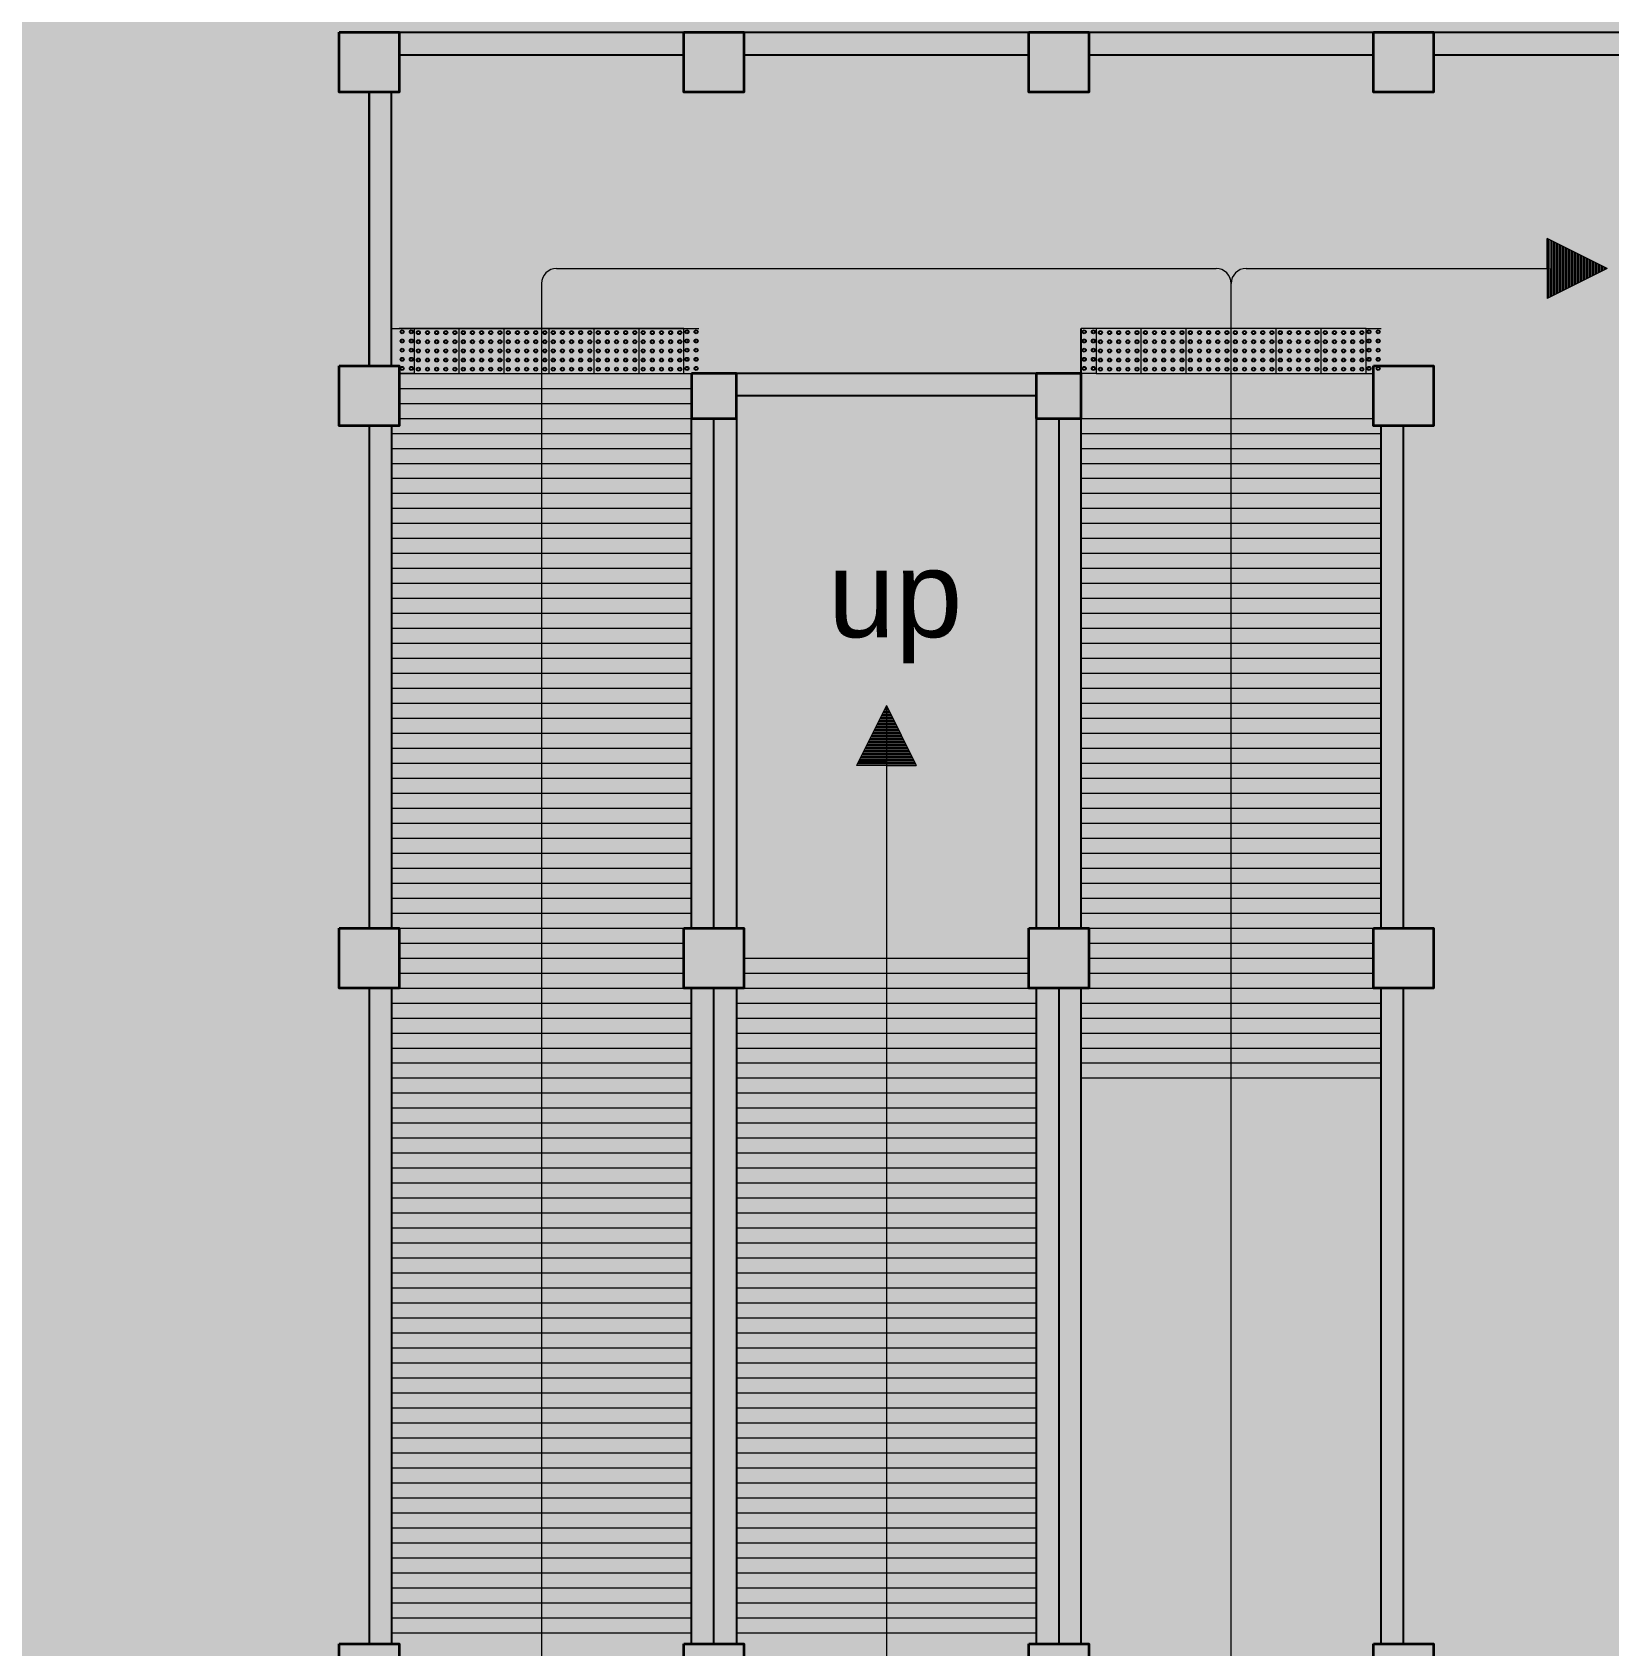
# Model space of a CAD drawing. Header units: millimetres. Extents: x -60 to 576, y -39 to 287.
# Drawn here: x 227.89 to 238.41, y 118.95 to 129.71 of the extents above; entities that cross this region are included whole.
import ezdxf

# ---------------------------------------------------------------- set-up
doc = ezdxf.new("R2010")
doc.units = ezdxf.units.MM
doc.header["$MEASUREMENT"] = 0
doc.layers.add('M-AC-TEXT', color=7, linetype='Continuous')
doc.styles.add('ar-dim-axis', font='romans.shx', dxfattribs={"width": 0.8})
doc.styles.add('OIP FONT', font='GOTHIC.TTF', dxfattribs={"height": 150})
doc.styles.add('SWISSLT175', font='swissl.ttf', dxfattribs={"height": 0.175})
doc.dimstyles.new('ar-dim-axis', dxfattribs={"dimtxt": 350, "dimasz": 250, "dimexe": 75, "dimexo": 75, "dimgap": 200, "dimtad": 1, "dimdec": 0, "dimzin": 12, "dimdsep": 46, "dimtxsty": 'ar-dim-axis', "dimblk": 'ARCHTICK', "dimcen": 120, "dimclrd": 11, "dimclre": 8, "dimclrt": 4, "dimadec": 0, "dimazin": 3, "dimtm": 1, "dimtfac": 1, "dimtdec": 0, "dimtix": 1, "dimtmove": 2, "dimatfit": 3, "dimldrblk": 'ARCHTICK', "dimfxl": 1, "dimtolj": 1, "dimtzin": 0, "dimarcsym": 1})

# ---------------------------------------------------------------- blocks, each defined once
blk = doc.blocks.new('_ARCHTICK')
at = {"color": 0, "linetype": 'ByBlock', "const_width": 0.15}
blk.add_lwpolyline([(-0.5, -0.5), (0.5, 0.5)], dxfattribs=at)

msp = doc.modelspace()

# ---------------------------------------------------------------- linework, layer by layer
at = {"color": 8, "lineweight": 25}
for p, q in [((230.338, 129.712), (234.938, 129.712)), ((234.938, 129.712), (240.238, 129.712)), ((230.338, 129.562), (232.238, 129.562)), ((232.638, 129.562), (234.538, 129.562)), ((234.938, 129.562), (236.838, 129.562)), ((237.238, 129.562), (240.238, 129.562)), ((230.138, 129.312), (230.138, 127.487)), ((230.138, 127.487), (230.138, 129.312)), ((230.288, 127.487), (230.288, 129.312)), ((234.888, 123.737), (234.888, 127.737)), ((234.588, 127.437), (232.588, 127.437)), ((234.588, 127.437), (234.588, 123.737)), ((234.588, 127.287), (232.588, 127.287)), ((232.288, 123.737), (232.288, 127.137)), ((232.438, 123.737), (232.438, 127.137)), ((232.588, 127.137), (232.588, 123.737)), ((234.738, 127.137), (234.738, 123.737)), ((230.138, 127.087), (230.138, 123.737)), ((230.288, 127.087), (230.288, 123.737)), ((236.888, 123.737), (236.888, 127.087)), ((237.038, 123.737), (237.038, 127.087)), ((230.138, 123.337), (230.138, 118.962)), ((230.288, 123.337), (230.288, 118.962)), ((232.288, 118.962), (232.288, 123.337)), ((232.438, 118.962), (232.438, 123.337)), ((232.588, 123.337), (232.588, 118.962)), ((234.588, 123.337), (234.588, 118.962)), ((234.738, 123.337), (234.738, 118.962)), ((234.888, 118.962), (234.888, 123.337)), ((236.888, 118.962), (236.888, 123.337)), ((237.038, 118.962), (237.038, 123.337))]:
    msp.add_line(p, q, dxfattribs=at)
at = {"color": 8, "lineweight": 9}
for p, q in [((237.996, 128.137), (237.996, 128.337)), ((238.396, 128.137), (237.996, 128.337)), ((238.006, 128.137), (238.006, 128.332)), ((238.016, 128.137), (238.016, 128.327)), ((238.026, 128.322), (238.026, 128.137)), ((238.036, 128.317), (238.036, 128.137)), ((238.046, 128.312), (238.046, 128.137)), ((238.056, 128.307), (238.056, 128.137)), ((238.066, 128.302), (238.066, 128.137)), ((238.076, 128.297), (238.076, 128.137)), ((238.086, 128.292), (238.086, 128.137)), ((238.086, 128.292), (238.086, 128.137)), ((238.096, 128.287), (238.096, 128.137)), ((238.106, 128.282), (238.106, 128.137)), ((238.116, 128.277), (238.116, 128.137)), ((238.126, 128.272), (238.126, 128.137)), ((238.136, 128.267), (238.136, 128.137)), ((238.146, 128.262), (238.146, 128.137)), ((238.156, 128.257), (238.156, 128.137)), ((238.166, 128.252), (238.166, 128.137)), ((238.176, 128.247), (238.176, 128.137)), ((238.186, 128.242), (238.186, 128.137)), ((238.196, 128.237), (238.196, 128.137)), ((238.206, 128.232), (238.206, 128.137)), ((238.216, 128.227), (238.216, 128.137)), ((238.226, 128.222), (238.226, 128.137)), ((238.236, 128.217), (238.236, 128.137)), ((238.246, 128.212), (238.246, 128.137)), ((238.256, 128.207), (238.256, 128.137)), ((238.266, 128.202), (238.266, 128.137)), ((238.276, 128.197), (238.276, 128.137)), ((238.286, 128.192), (238.286, 128.137)), ((238.296, 128.187), (238.296, 128.137)), ((238.306, 128.182), (238.306, 128.137)), ((231.388, 128.137), (235.788, 128.137)), ((235.988, 128.137), (237.996, 128.137)), ((237.996, 128.137), (237.996, 127.937)), ((238.396, 128.137), (237.996, 127.937)), ((238.006, 128.137), (238.006, 127.942)), ((238.016, 128.137), (238.016, 127.947)), ((238.026, 128.137), (238.026, 127.952)), ((238.036, 128.137), (238.036, 127.957)), ((238.046, 128.137), (238.046, 127.962)), ((238.056, 128.137), (238.056, 127.967)), ((238.066, 128.137), (238.066, 127.972)), ((238.076, 128.137), (238.076, 127.977)), ((238.086, 128.137), (238.086, 127.982)), ((238.086, 128.137), (238.086, 127.982)), ((238.096, 128.137), (238.096, 127.987)), ((238.106, 128.137), (238.106, 127.992)), ((238.116, 128.137), (238.116, 127.997)), ((238.126, 128.137), (238.126, 128.002)), ((238.136, 128.137), (238.136, 128.007)), ((238.146, 128.137), (238.146, 128.012)), ((238.156, 128.137), (238.156, 128.017)), ((238.166, 128.137), (238.166, 128.022)), ((238.176, 128.137), (238.176, 128.027)), ((238.186, 128.137), (238.186, 128.032)), ((238.196, 128.137), (238.196, 128.037)), ((238.206, 128.137), (238.206, 128.042)), ((238.216, 128.137), (238.216, 128.047)), ((238.226, 128.137), (238.226, 128.052)), ((238.236, 128.137), (238.236, 128.057)), ((238.246, 128.137), (238.246, 128.062)), ((238.256, 128.137), (238.256, 128.067)), ((238.266, 128.137), (238.266, 128.072)), ((238.276, 128.137), (238.276, 128.077)), ((238.286, 128.137), (238.286, 128.082)), ((238.296, 128.137), (238.296, 128.087)), ((238.306, 128.137), (238.306, 128.092)), ((238.316, 128.177), (238.316, 128.137)), ((238.316, 128.137), (238.316, 128.097)), ((238.326, 128.172), (238.326, 128.137)), ((238.326, 128.137), (238.326, 128.102)), ((238.336, 128.167), (238.336, 128.137)), ((238.336, 128.137), (238.336, 128.107)), ((238.346, 128.162), (238.346, 128.137)), ((238.346, 128.137), (238.346, 128.112)), ((238.356, 128.157), (238.356, 128.137)), ((238.356, 128.137), (238.356, 128.117)), ((238.366, 128.152), (238.366, 128.137)), ((238.366, 128.137), (238.366, 128.122)), ((238.376, 128.147), (238.376, 128.137)), ((238.376, 128.137), (238.376, 128.127)), ((238.386, 128.142), (238.386, 128.137)), ((238.386, 128.137), (238.386, 128.132)), ((231.288, 128.037), (231.288, 114.837)), ((235.888, 115.137), (235.888, 128.037)), ((230.288, 127.737), (232.288, 127.737)), ((230.438, 127.737), (230.338, 127.737)), ((230.738, 127.737), (230.438, 127.737)), ((230.438, 127.737), (230.438, 127.437)), ((230.738, 127.437), (230.738, 127.737)), ((231.038, 127.737), (230.738, 127.737)), ((231.038, 127.437), (231.038, 127.737)), ((231.338, 127.737), (231.038, 127.737)), ((231.338, 127.437), (231.338, 127.737)), ((231.638, 127.737), (231.338, 127.737)), ((231.638, 127.437), (231.638, 127.737)), ((231.938, 127.737), (231.638, 127.737)), ((231.938, 127.437), (231.938, 127.737)), ((232.238, 127.737), (231.938, 127.737)), ((232.238, 127.437), (232.238, 127.737)), ((232.238, 127.737), (232.338, 127.737)), ((234.988, 127.737), (234.888, 127.737)), ((235.288, 127.737), (234.988, 127.737)), ((234.988, 127.737), (234.988, 127.437)), ((235.288, 127.437), (235.288, 127.737)), ((235.588, 127.737), (235.288, 127.737)), ((235.588, 127.437), (235.588, 127.737)), ((235.888, 127.737), (235.588, 127.737)), ((235.888, 127.437), (235.888, 127.737)), ((236.188, 127.737), (235.888, 127.737)), ((236.188, 127.437), (236.188, 127.737)), ((236.488, 127.737), (236.188, 127.737)), ((236.488, 127.437), (236.488, 127.737)), ((236.788, 127.737), (236.488, 127.737)), ((236.788, 127.437), (236.788, 127.737)), ((236.788, 127.737), (236.888, 127.737)), ((230.438, 127.437), (230.338, 127.437)), ((230.338, 127.437), (232.238, 127.437)), ((230.438, 127.437), (230.738, 127.437)), ((230.738, 127.437), (231.038, 127.437)), ((231.038, 127.437), (231.338, 127.437)), ((231.338, 127.437), (231.638, 127.437)), ((231.638, 127.437), (231.938, 127.437)), ((231.938, 127.437), (232.238, 127.437)), ((232.238, 127.437), (232.288, 127.437)), ((234.988, 127.437), (234.888, 127.437)), ((234.988, 127.437), (235.288, 127.437)), ((235.288, 127.437), (235.588, 127.437)), ((235.588, 127.437), (235.888, 127.437)), ((235.888, 127.437), (236.188, 127.437)), ((236.188, 127.437), (236.488, 127.437)), ((236.488, 127.437), (236.788, 127.437)), ((236.788, 127.437), (236.838, 127.437)), ((230.338, 127.337), (232.288, 127.337)), ((230.338, 127.237), (232.288, 127.237)), ((230.338, 127.137), (232.288, 127.137)), ((234.888, 127.137), (236.838, 127.137)), ((230.288, 127.037), (232.288, 127.037)), ((234.888, 127.037), (236.888, 127.037)), ((230.288, 126.937), (232.288, 126.937)), ((234.888, 126.937), (236.888, 126.937)), ((230.288, 126.837), (232.288, 126.837)), ((234.888, 126.837), (236.888, 126.837)), ((230.288, 126.737), (232.288, 126.737)), ((234.888, 126.737), (236.888, 126.737)), ((230.288, 126.637), (232.288, 126.637)), ((234.888, 126.637), (236.888, 126.637)), ((230.288, 126.537), (232.288, 126.537)), ((234.888, 126.537), (236.888, 126.537)), ((230.288, 126.437), (232.288, 126.437)), ((234.888, 126.437), (236.888, 126.437)), ((230.288, 126.337), (232.288, 126.337)), ((234.888, 126.337), (236.888, 126.337)), ((230.288, 126.237), (232.288, 126.237)), ((230.288, 126.137), (232.288, 126.137)), ((234.888, 126.237), (236.888, 126.237)), ((234.888, 126.137), (236.888, 126.137)), ((230.288, 126.037), (232.288, 126.037)), ((234.888, 126.037), (236.888, 126.037)), ((230.288, 125.937), (232.288, 125.937)), ((234.888, 125.937), (236.888, 125.937)), ((230.288, 125.837), (232.288, 125.837)), ((234.888, 125.837), (236.888, 125.837)), ((230.288, 125.737), (232.288, 125.737)), ((234.888, 125.737), (236.888, 125.737)), ((230.288, 125.637), (232.288, 125.637)), ((234.888, 125.637), (236.888, 125.637)), ((230.288, 125.537), (232.288, 125.537)), ((234.888, 125.537), (236.888, 125.537)), ((230.288, 125.437), (232.288, 125.437)), ((234.888, 125.437), (236.888, 125.437)), ((230.288, 125.337), (232.288, 125.337)), ((234.888, 125.337), (236.888, 125.337)), ((230.288, 125.237), (232.288, 125.237)), ((233.588, 125.222), (233.388, 124.822)), ((233.563, 125.172), (233.588, 125.172)), ((233.568, 125.182), (233.588, 125.182)), ((233.573, 125.192), (233.588, 125.192)), ((233.578, 125.202), (233.588, 125.202)), ((233.583, 125.212), (233.588, 125.212)), ((233.588, 125.222), (233.588, 114.237)), ((233.588, 125.222), (233.788, 124.822)), ((233.588, 125.212), (233.593, 125.212)), ((233.588, 125.202), (233.598, 125.202)), ((233.588, 125.192), (233.603, 125.192)), ((233.588, 125.182), (233.608, 125.182)), ((233.588, 125.172), (233.613, 125.172)), ((234.888, 125.237), (236.888, 125.237)), ((230.288, 125.137), (232.288, 125.137)), ((233.508, 125.062), (233.588, 125.062)), ((233.513, 125.072), (233.588, 125.072)), ((233.518, 125.082), (233.588, 125.082)), ((233.523, 125.092), (233.588, 125.092)), ((233.528, 125.102), (233.588, 125.102)), ((233.533, 125.112), (233.588, 125.112)), ((233.538, 125.122), (233.588, 125.122)), ((233.543, 125.132), (233.588, 125.132)), ((233.548, 125.142), (233.588, 125.142)), ((233.553, 125.152), (233.588, 125.152)), ((233.558, 125.162), (233.588, 125.162)), ((233.588, 125.162), (233.618, 125.162)), ((233.588, 125.152), (233.623, 125.152)), ((233.588, 125.142), (233.628, 125.142)), ((233.588, 125.132), (233.633, 125.132)), ((233.588, 125.122), (233.638, 125.122)), ((233.588, 125.112), (233.643, 125.112)), ((233.588, 125.102), (233.648, 125.102)), ((233.588, 125.092), (233.653, 125.092)), ((233.588, 125.082), (233.658, 125.082)), ((233.588, 125.072), (233.663, 125.072)), ((233.588, 125.062), (233.668, 125.062)), ((234.888, 125.137), (236.888, 125.137)), ((230.288, 125.037), (232.288, 125.037)), ((233.458, 124.962), (233.588, 124.962)), ((233.463, 124.972), (233.588, 124.972)), ((233.468, 124.982), (233.588, 124.982)), ((233.473, 124.992), (233.588, 124.992)), ((233.478, 125.002), (233.588, 125.002)), ((233.483, 125.012), (233.588, 125.012)), ((233.488, 125.022), (233.588, 125.022)), ((233.493, 125.032), (233.588, 125.032)), ((233.498, 125.042), (233.588, 125.042)), ((233.503, 125.052), (233.588, 125.052)), ((233.588, 125.052), (233.673, 125.052)), ((233.588, 125.042), (233.678, 125.042)), ((233.588, 125.032), (233.683, 125.032)), ((233.588, 125.022), (233.688, 125.022)), ((233.588, 125.012), (233.693, 125.012)), ((233.588, 125.002), (233.698, 125.002)), ((233.588, 124.992), (233.703, 124.992)), ((233.588, 124.982), (233.708, 124.982)), ((233.588, 124.972), (233.713, 124.972)), ((233.588, 124.962), (233.718, 124.962)), ((234.888, 125.037), (236.888, 125.037)), ((230.288, 124.937), (232.288, 124.937)), ((233.403, 124.852), (233.588, 124.852)), ((233.408, 124.862), (233.588, 124.862)), ((233.413, 124.872), (233.588, 124.872)), ((233.418, 124.882), (233.588, 124.882)), ((233.423, 124.892), (233.588, 124.892)), ((233.428, 124.902), (233.588, 124.902)), ((233.433, 124.912), (233.588, 124.912)), ((233.433, 124.912), (233.588, 124.912)), ((233.438, 124.922), (233.588, 124.922)), ((233.443, 124.932), (233.588, 124.932)), ((233.448, 124.942), (233.588, 124.942)), ((233.453, 124.952), (233.588, 124.952)), ((233.588, 124.952), (233.723, 124.952)), ((233.588, 124.942), (233.728, 124.942)), ((233.588, 124.932), (233.733, 124.932)), ((233.588, 124.922), (233.738, 124.922)), ((233.588, 124.912), (233.743, 124.912)), ((233.588, 124.912), (233.743, 124.912)), ((233.588, 124.902), (233.748, 124.902)), ((233.588, 124.892), (233.753, 124.892)), ((233.588, 124.882), (233.758, 124.882)), ((233.588, 124.872), (233.763, 124.872)), ((233.588, 124.862), (233.768, 124.862)), ((233.588, 124.852), (233.773, 124.852)), ((234.888, 124.937), (236.888, 124.937)), ((230.288, 124.837), (232.288, 124.837)), ((230.288, 124.737), (232.288, 124.737)), ((233.588, 124.822), (233.388, 124.822)), ((233.588, 124.832), (233.393, 124.832)), ((233.588, 124.842), (233.398, 124.842)), ((233.588, 124.842), (233.778, 124.842)), ((233.588, 124.832), (233.783, 124.832)), ((233.588, 124.822), (233.788, 124.822)), ((234.888, 124.837), (236.888, 124.837)), ((234.888, 124.737), (236.888, 124.737)), ((230.288, 124.637), (232.288, 124.637)), ((234.888, 124.637), (236.888, 124.637)), ((230.288, 124.537), (232.288, 124.537)), ((234.888, 124.537), (236.888, 124.537)), ((230.288, 124.437), (232.288, 124.437)), ((234.888, 124.437), (236.888, 124.437)), ((230.288, 124.337), (232.288, 124.337)), ((234.888, 124.337), (236.888, 124.337)), ((230.288, 124.237), (232.288, 124.237)), ((234.888, 124.237), (236.888, 124.237)), ((230.288, 124.137), (232.288, 124.137)), ((234.888, 124.137), (236.888, 124.137)), ((230.288, 124.037), (232.288, 124.037)), ((234.888, 124.037), (236.888, 124.037)), ((230.288, 123.937), (232.288, 123.937)), ((234.888, 123.937), (236.888, 123.937)), ((230.288, 123.837), (232.288, 123.837)), ((234.888, 123.837), (236.888, 123.837)), ((230.288, 123.737), (232.288, 123.737)), ((234.888, 123.737), (236.888, 123.737)), ((230.338, 123.637), (232.238, 123.637)), ((234.938, 123.637), (236.838, 123.637)), ((230.338, 123.537), (232.238, 123.537)), ((232.638, 123.537), (234.538, 123.537)), ((234.938, 123.537), (236.838, 123.537)), ((230.338, 123.437), (232.238, 123.437)), ((232.638, 123.437), (234.538, 123.437)), ((234.938, 123.437), (236.838, 123.437)), ((230.288, 123.337), (232.288, 123.337)), ((230.288, 123.237), (232.288, 123.237)), ((232.588, 123.337), (234.588, 123.337)), ((232.588, 123.237), (234.588, 123.237)), ((234.888, 123.337), (236.888, 123.337)), ((234.888, 123.237), (236.888, 123.237)), ((230.288, 123.137), (232.288, 123.137)), ((232.588, 123.137), (234.588, 123.137)), ((234.888, 123.137), (236.888, 123.137)), ((230.288, 123.037), (232.288, 123.037)), ((232.588, 123.037), (234.588, 123.037)), ((234.888, 123.037), (236.888, 123.037)), ((230.288, 122.937), (232.288, 122.937)), ((232.588, 122.937), (234.588, 122.937)), ((234.888, 122.937), (236.888, 122.937)), ((230.288, 122.837), (232.288, 122.837)), ((232.588, 122.837), (234.588, 122.837)), ((234.888, 122.837), (236.888, 122.837)), ((230.288, 122.737), (232.288, 122.737)), ((232.588, 122.737), (234.588, 122.737)), ((234.888, 122.737), (236.888, 122.737)), ((230.288, 122.637), (232.288, 122.637)), ((232.588, 122.637), (234.588, 122.637)), ((230.288, 122.537), (232.288, 122.537)), ((232.588, 122.537), (234.588, 122.537)), ((230.288, 122.437), (232.288, 122.437)), ((232.588, 122.437), (234.588, 122.437)), ((230.288, 122.337), (232.288, 122.337)), ((232.588, 122.337), (234.588, 122.337)), ((230.288, 122.237), (232.288, 122.237)), ((232.588, 122.237), (234.588, 122.237)), ((230.288, 122.137), (232.288, 122.137)), ((232.588, 122.137), (234.588, 122.137)), ((230.288, 122.037), (232.288, 122.037)), ((232.588, 122.037), (234.588, 122.037)), ((230.288, 121.937), (232.288, 121.937)), ((230.288, 121.837), (232.288, 121.837)), ((232.588, 121.937), (234.588, 121.937)), ((232.588, 121.837), (234.588, 121.837)), ((230.288, 121.737), (232.288, 121.737)), ((232.588, 121.737), (234.588, 121.737)), ((230.288, 121.637), (232.288, 121.637)), ((232.588, 121.637), (234.588, 121.637)), ((230.288, 121.537), (232.288, 121.537)), ((232.588, 121.537), (234.588, 121.537)), ((230.288, 121.437), (232.288, 121.437)), ((232.588, 121.437), (234.588, 121.437)), ((230.288, 121.337), (232.288, 121.337)), ((232.588, 121.337), (234.588, 121.337)), ((230.288, 121.237), (232.288, 121.237)), ((232.288, 121.287), (232.288, 120.987)), ((232.588, 120.987), (232.588, 121.287)), ((232.588, 121.237), (234.588, 121.237)), ((234.588, 121.287), (234.588, 120.987)), ((234.888, 120.987), (234.888, 121.287)), ((236.888, 121.287), (236.888, 120.987)), ((230.288, 121.137), (232.288, 121.137)), ((232.588, 121.137), (234.588, 121.137)), ((230.288, 121.037), (232.288, 121.037)), ((232.588, 121.037), (234.588, 121.037)), ((230.288, 120.937), (232.288, 120.937)), ((232.588, 120.937), (234.588, 120.937)), ((230.288, 120.837), (232.288, 120.837)), ((232.588, 120.837), (234.588, 120.837)), ((230.288, 120.737), (232.288, 120.737)), ((232.588, 120.737), (234.588, 120.737)), ((230.288, 120.637), (232.288, 120.637)), ((232.588, 120.637), (234.588, 120.637)), ((230.288, 120.537), (232.288, 120.537)), ((230.288, 120.437), (232.288, 120.437)), ((232.588, 120.537), (234.588, 120.537)), ((232.588, 120.437), (234.588, 120.437)), ((230.288, 120.337), (232.288, 120.337)), ((232.588, 120.337), (234.588, 120.337)), ((230.288, 120.237), (232.288, 120.237)), ((232.588, 120.237), (234.588, 120.237)), ((230.288, 120.137), (232.288, 120.137)), ((232.588, 120.137), (234.588, 120.137)), ((230.288, 120.037), (232.288, 120.037)), ((232.588, 120.037), (234.588, 120.037)), ((230.288, 119.937), (232.288, 119.937)), ((232.588, 119.937), (234.588, 119.937)), ((230.288, 119.837), (232.288, 119.837)), ((232.588, 119.837), (234.588, 119.837)), ((230.288, 119.737), (232.288, 119.737)), ((232.588, 119.737), (234.588, 119.737)), ((230.288, 119.637), (232.288, 119.637)), ((232.588, 119.637), (234.588, 119.637)), ((230.288, 119.537), (232.288, 119.537)), ((232.588, 119.537), (234.588, 119.537)), ((230.288, 119.437), (232.288, 119.437)), ((232.588, 119.437), (234.588, 119.437)), ((230.288, 119.337), (232.288, 119.337)), ((232.588, 119.337), (234.588, 119.337)), ((230.288, 119.237), (232.288, 119.237)), ((232.588, 119.237), (234.588, 119.237)), ((230.288, 119.137), (232.288, 119.137)), ((230.288, 119.037), (232.288, 119.037)), ((232.588, 119.137), (234.588, 119.137)), ((232.588, 119.037), (234.588, 119.037))]:
    msp.add_line(p, q, dxfattribs=at)
at = {"color": 8, "lineweight": 35}
for p, q in [((232.588, 127.437), (232.288, 127.437)), ((232.288, 127.437), (232.288, 127.137)), ((232.588, 127.137), (232.588, 127.437)), ((234.888, 127.437), (234.588, 127.437)), ((234.588, 127.437), (234.588, 127.137)), ((234.888, 127.137), (234.888, 127.437)), ((232.288, 127.137), (232.588, 127.137)), ((232.288, 127.137), (232.588, 127.137)), ((234.588, 127.137), (234.888, 127.137))]:
    msp.add_line(p, q, dxfattribs=at)
for points in [[(229.938, 129.712), (230.338, 129.712), (230.338, 129.312), (229.938, 129.312)], [(232.238, 129.712), (232.638, 129.712), (232.638, 129.312), (232.238, 129.312)], [(234.538, 129.712), (234.938, 129.712), (234.938, 129.312), (234.538, 129.312)], [(236.838, 129.712), (237.238, 129.712), (237.238, 129.312), (236.838, 129.312)], [(229.938, 127.487), (230.338, 127.487), (230.338, 127.087), (229.938, 127.087)], [(236.838, 127.487), (237.238, 127.487), (237.238, 127.087), (236.838, 127.087)], [(229.938, 123.737), (230.338, 123.737), (230.338, 123.337), (229.938, 123.337)], [(232.238, 123.737), (232.638, 123.737), (232.638, 123.337), (232.238, 123.337)], [(234.538, 123.737), (234.938, 123.737), (234.938, 123.337), (234.538, 123.337)], [(236.838, 123.737), (237.238, 123.737), (237.238, 123.337), (236.838, 123.337)], [(229.938, 118.962), (230.338, 118.962), (230.338, 118.562), (229.938, 118.562)], [(232.238, 118.962), (232.638, 118.962), (232.638, 118.562), (232.238, 118.562)], [(234.538, 118.962), (234.938, 118.962), (234.938, 118.562), (234.538, 118.562)], [(236.838, 118.962), (237.238, 118.962), (237.238, 118.562), (236.838, 118.562)]]:
    msp.add_lwpolyline(points, close=True, dxfattribs=at)
at = {"color": 8, "lineweight": 9}
for centre, radius in [((230.358, 127.714), 0.013), ((230.358, 127.653), 0.013), ((230.358, 127.714), 0.009), ((230.358, 127.653), 0.009), ((230.419, 127.714), 0.013), ((230.419, 127.653), 0.013), ((230.419, 127.714), 0.009), ((230.419, 127.653), 0.009), ((230.466, 127.709), 0.013), ((230.466, 127.648), 0.013), ((230.466, 127.709), 0.009), ((230.466, 127.648), 0.009), ((230.527, 127.709), 0.013), ((230.527, 127.648), 0.013), ((230.527, 127.709), 0.009), ((230.527, 127.648), 0.009), ((230.588, 127.709), 0.013), ((230.588, 127.648), 0.013), ((230.588, 127.709), 0.009), ((230.588, 127.648), 0.009), ((230.649, 127.709), 0.013), ((230.649, 127.648), 0.013), ((230.649, 127.709), 0.009), ((230.649, 127.648), 0.009), ((230.71, 127.709), 0.013), ((230.71, 127.648), 0.013), ((230.71, 127.709), 0.009), ((230.71, 127.648), 0.009), ((230.766, 127.709), 0.013), ((230.766, 127.648), 0.013), ((230.766, 127.709), 0.009), ((230.766, 127.648), 0.009), ((230.827, 127.709), 0.013), ((230.827, 127.648), 0.013), ((230.827, 127.709), 0.009), ((230.827, 127.648), 0.009), ((230.888, 127.709), 0.013), ((230.888, 127.648), 0.013), ((230.888, 127.709), 0.009), ((230.888, 127.648), 0.009), ((230.949, 127.709), 0.013), ((230.949, 127.648), 0.013), ((230.949, 127.709), 0.009), ((230.949, 127.648), 0.009), ((231.01, 127.709), 0.013), ((231.01, 127.648), 0.013), ((231.01, 127.709), 0.009), ((231.01, 127.648), 0.009), ((231.066, 127.709), 0.013), ((231.066, 127.648), 0.013), ((231.066, 127.709), 0.009), ((231.066, 127.648), 0.009), ((231.127, 127.709), 0.013), ((231.127, 127.648), 0.013), ((231.127, 127.709), 0.009), ((231.127, 127.648), 0.009), ((231.188, 127.709), 0.013), ((231.188, 127.648), 0.013), ((231.188, 127.709), 0.009), ((231.188, 127.648), 0.009), ((231.249, 127.709), 0.013), ((231.249, 127.648), 0.013), ((231.249, 127.709), 0.009), ((231.249, 127.648), 0.009), ((231.31, 127.709), 0.013), ((231.31, 127.648), 0.013), ((231.31, 127.709), 0.009), ((231.31, 127.648), 0.009), ((231.366, 127.709), 0.013), ((231.366, 127.648), 0.013), ((231.366, 127.709), 0.009), ((231.366, 127.648), 0.009), ((231.427, 127.709), 0.013), ((231.427, 127.648), 0.013), ((231.427, 127.709), 0.009), ((231.427, 127.648), 0.009), ((231.488, 127.709), 0.013), ((231.488, 127.648), 0.013), ((231.488, 127.709), 0.009), ((231.488, 127.648), 0.009), ((231.549, 127.709), 0.013), ((231.549, 127.648), 0.013), ((231.549, 127.709), 0.009), ((231.549, 127.648), 0.009), ((231.61, 127.709), 0.013), ((231.61, 127.648), 0.013), ((231.61, 127.709), 0.009), ((231.61, 127.648), 0.009), ((231.666, 127.709), 0.013), ((231.666, 127.648), 0.013), ((231.666, 127.709), 0.009), ((231.666, 127.648), 0.009), ((231.727, 127.709), 0.013), ((231.727, 127.648), 0.013), ((231.727, 127.709), 0.009), ((231.727, 127.648), 0.009), ((231.788, 127.709), 0.013), ((231.788, 127.648), 0.013), ((231.788, 127.709), 0.009), ((231.788, 127.648), 0.009), ((231.849, 127.709), 0.013), ((231.849, 127.648), 0.013), ((231.849, 127.709), 0.009), ((231.849, 127.648), 0.009), ((231.91, 127.709), 0.013), ((231.91, 127.648), 0.013), ((231.91, 127.709), 0.009), ((231.91, 127.648), 0.009), ((231.966, 127.709), 0.013), ((231.966, 127.648), 0.013), ((231.966, 127.709), 0.009), ((231.966, 127.648), 0.009), ((232.027, 127.709), 0.013), ((232.027, 127.648), 0.013), ((232.027, 127.709), 0.009), ((232.027, 127.648), 0.009), ((232.088, 127.709), 0.013), ((232.088, 127.648), 0.013), ((232.088, 127.709), 0.009), ((232.088, 127.648), 0.009), ((232.149, 127.709), 0.013), ((232.149, 127.648), 0.013), ((232.149, 127.709), 0.009), ((232.149, 127.648), 0.009), ((232.21, 127.709), 0.013), ((232.21, 127.648), 0.013), ((232.21, 127.709), 0.009), ((232.21, 127.648), 0.009), ((232.258, 127.714), 0.013), ((232.258, 127.653), 0.013), ((232.258, 127.714), 0.009), ((232.258, 127.653), 0.009), ((232.319, 127.714), 0.013), ((232.319, 127.653), 0.013), ((232.319, 127.714), 0.009), ((232.319, 127.653), 0.009), ((234.908, 127.714), 0.013), ((234.908, 127.653), 0.013), ((234.908, 127.714), 0.009), ((234.908, 127.653), 0.009), ((234.969, 127.714), 0.013), ((234.969, 127.653), 0.013), ((234.969, 127.714), 0.009), ((234.969, 127.653), 0.009), ((235.016, 127.709), 0.013), ((235.016, 127.648), 0.013), ((235.016, 127.709), 0.009), ((235.016, 127.648), 0.009), ((235.077, 127.709), 0.013), ((235.077, 127.648), 0.013), ((235.077, 127.709), 0.009), ((235.077, 127.648), 0.009), ((235.138, 127.709), 0.013), ((235.138, 127.648), 0.013), ((235.138, 127.709), 0.009), ((235.138, 127.648), 0.009), ((235.199, 127.709), 0.013), ((235.199, 127.648), 0.013), ((235.199, 127.709), 0.009), ((235.199, 127.648), 0.009), ((235.26, 127.709), 0.013), ((235.26, 127.648), 0.013), ((235.26, 127.709), 0.009), ((235.26, 127.648), 0.009), ((235.316, 127.709), 0.013), ((235.316, 127.648), 0.013), ((235.316, 127.709), 0.009), ((235.316, 127.648), 0.009), ((235.377, 127.709), 0.013), ((235.377, 127.648), 0.013), ((235.377, 127.709), 0.009), ((235.377, 127.648), 0.009), ((235.438, 127.709), 0.013), ((235.438, 127.648), 0.013), ((235.438, 127.709), 0.009), ((235.438, 127.648), 0.009), ((235.499, 127.709), 0.013), ((235.499, 127.648), 0.013), ((235.499, 127.709), 0.009), ((235.499, 127.648), 0.009), ((235.56, 127.709), 0.013), ((235.56, 127.648), 0.013), ((235.56, 127.709), 0.009), ((235.56, 127.648), 0.009), ((235.616, 127.709), 0.013), ((235.616, 127.648), 0.013), ((235.616, 127.709), 0.009), ((235.616, 127.648), 0.009), ((235.677, 127.709), 0.013), ((235.677, 127.648), 0.013), ((235.677, 127.709), 0.009), ((235.677, 127.648), 0.009), ((235.738, 127.709), 0.013), ((235.738, 127.648), 0.013), ((235.738, 127.709), 0.009), ((235.738, 127.648), 0.009), ((235.799, 127.709), 0.013), ((235.799, 127.648), 0.013), ((235.799, 127.709), 0.009), ((235.799, 127.648), 0.009), ((235.86, 127.709), 0.013), ((235.86, 127.648), 0.013), ((235.86, 127.709), 0.009), ((235.86, 127.648), 0.009), ((235.916, 127.709), 0.013), ((235.916, 127.648), 0.013), ((235.916, 127.709), 0.009), ((235.916, 127.648), 0.009), ((235.977, 127.709), 0.013), ((235.977, 127.648), 0.013), ((235.977, 127.709), 0.009), ((235.977, 127.648), 0.009), ((236.038, 127.709), 0.013), ((236.038, 127.648), 0.013), ((236.038, 127.709), 0.009), ((236.038, 127.648), 0.009), ((236.099, 127.709), 0.013), ((236.099, 127.648), 0.013), ((236.099, 127.709), 0.009), ((236.099, 127.648), 0.009), ((236.16, 127.709), 0.013), ((236.16, 127.648), 0.013), ((236.16, 127.709), 0.009), ((236.16, 127.648), 0.009), ((236.216, 127.709), 0.013), ((236.216, 127.648), 0.013), ((236.216, 127.709), 0.009), ((236.216, 127.648), 0.009), ((236.277, 127.709), 0.013), ((236.277, 127.648), 0.013), ((236.277, 127.709), 0.009), ((236.277, 127.648), 0.009), ((236.338, 127.709), 0.013), ((236.338, 127.648), 0.013), ((236.338, 127.709), 0.009), ((236.338, 127.648), 0.009), ((236.399, 127.709), 0.013), ((236.399, 127.648), 0.013), ((236.399, 127.709), 0.009), ((236.399, 127.648), 0.009), ((236.46, 127.709), 0.013), ((236.46, 127.648), 0.013), ((236.46, 127.709), 0.009), ((236.46, 127.648), 0.009), ((236.516, 127.709), 0.013), ((236.516, 127.648), 0.013), ((236.516, 127.709), 0.009), ((236.516, 127.648), 0.009), ((236.577, 127.709), 0.013), ((236.577, 127.648), 0.013), ((236.577, 127.709), 0.009), ((236.577, 127.648), 0.009), ((236.638, 127.709), 0.013), ((236.638, 127.648), 0.013), ((236.638, 127.709), 0.009), ((236.638, 127.648), 0.009), ((236.699, 127.709), 0.013), ((236.699, 127.648), 0.013), ((236.699, 127.709), 0.009), ((236.699, 127.648), 0.009), ((236.76, 127.709), 0.013), ((236.76, 127.648), 0.013), ((236.76, 127.709), 0.009), ((236.76, 127.648), 0.009), ((236.808, 127.714), 0.013), ((236.808, 127.653), 0.013), ((236.808, 127.714), 0.009), ((236.808, 127.653), 0.009), ((236.869, 127.714), 0.013), ((236.869, 127.653), 0.013), ((236.869, 127.714), 0.009), ((236.869, 127.653), 0.009), ((230.358, 127.592), 0.013), ((230.358, 127.531), 0.013), ((230.358, 127.592), 0.009), ((230.358, 127.531), 0.009), ((230.419, 127.592), 0.013), ((230.419, 127.531), 0.013), ((230.419, 127.592), 0.009), ((230.419, 127.531), 0.009), ((230.466, 127.587), 0.013), ((230.466, 127.526), 0.013), ((230.466, 127.587), 0.009), ((230.527, 127.587), 0.013), ((230.527, 127.526), 0.013), ((230.527, 127.587), 0.009), ((230.588, 127.587), 0.013), ((230.588, 127.526), 0.013), ((230.588, 127.587), 0.009), ((230.649, 127.587), 0.013), ((230.649, 127.526), 0.013), ((230.649, 127.587), 0.009), ((230.71, 127.587), 0.013), ((230.71, 127.526), 0.013), ((230.71, 127.587), 0.009), ((230.766, 127.587), 0.013), ((230.766, 127.526), 0.013), ((230.766, 127.587), 0.009), ((230.827, 127.587), 0.013), ((230.827, 127.526), 0.013), ((230.827, 127.587), 0.009), ((230.888, 127.587), 0.013), ((230.888, 127.526), 0.013), ((230.888, 127.587), 0.009), ((230.949, 127.587), 0.013), ((230.949, 127.526), 0.013), ((230.949, 127.587), 0.009), ((231.01, 127.587), 0.013), ((231.01, 127.526), 0.013), ((231.01, 127.587), 0.009), ((231.066, 127.587), 0.013), ((231.066, 127.526), 0.013), ((231.066, 127.587), 0.009), ((231.127, 127.587), 0.013), ((231.127, 127.526), 0.013), ((231.127, 127.587), 0.009), ((231.188, 127.587), 0.013), ((231.188, 127.526), 0.013), ((231.188, 127.587), 0.009), ((231.249, 127.587), 0.013), ((231.249, 127.526), 0.013), ((231.249, 127.587), 0.009), ((231.31, 127.587), 0.013), ((231.31, 127.526), 0.013), ((231.31, 127.587), 0.009), ((231.366, 127.587), 0.013), ((231.366, 127.526), 0.013), ((231.366, 127.587), 0.009), ((231.427, 127.587), 0.013), ((231.427, 127.526), 0.013), ((231.427, 127.587), 0.009), ((231.488, 127.587), 0.013), ((231.488, 127.526), 0.013), ((231.488, 127.587), 0.009), ((231.549, 127.587), 0.013), ((231.549, 127.526), 0.013), ((231.549, 127.587), 0.009), ((231.61, 127.587), 0.013), ((231.61, 127.526), 0.013), ((231.61, 127.587), 0.009), ((231.666, 127.587), 0.013), ((231.666, 127.526), 0.013), ((231.666, 127.587), 0.009), ((231.727, 127.587), 0.013), ((231.727, 127.526), 0.013), ((231.727, 127.587), 0.009), ((231.788, 127.587), 0.013), ((231.788, 127.526), 0.013), ((231.788, 127.587), 0.009), ((231.849, 127.587), 0.013), ((231.849, 127.526), 0.013), ((231.849, 127.587), 0.009), ((231.91, 127.587), 0.013), ((231.91, 127.526), 0.013), ((231.91, 127.587), 0.009), ((231.966, 127.587), 0.013), ((231.966, 127.526), 0.013), ((231.966, 127.587), 0.009), ((232.027, 127.587), 0.013), ((232.027, 127.526), 0.013), ((232.027, 127.587), 0.009), ((232.088, 127.587), 0.013), ((232.088, 127.526), 0.013), ((232.088, 127.587), 0.009), ((232.149, 127.587), 0.013), ((232.149, 127.526), 0.013), ((232.149, 127.587), 0.009), ((232.21, 127.587), 0.013), ((232.21, 127.526), 0.013), ((232.21, 127.587), 0.009), ((232.258, 127.592), 0.013), ((232.258, 127.531), 0.013), ((232.258, 127.592), 0.009), ((232.258, 127.531), 0.009), ((232.319, 127.592), 0.013), ((232.319, 127.531), 0.013), ((232.319, 127.592), 0.009), ((232.319, 127.531), 0.009), ((234.908, 127.592), 0.013), ((234.908, 127.531), 0.013), ((234.908, 127.592), 0.009), ((234.908, 127.531), 0.009), ((234.969, 127.592), 0.013), ((234.969, 127.531), 0.013), ((234.969, 127.592), 0.009), ((234.969, 127.531), 0.009), ((235.016, 127.587), 0.013), ((235.016, 127.526), 0.013), ((235.016, 127.587), 0.009), ((235.077, 127.587), 0.013), ((235.077, 127.526), 0.013), ((235.077, 127.587), 0.009), ((235.138, 127.587), 0.013), ((235.138, 127.526), 0.013), ((235.138, 127.587), 0.009), ((235.199, 127.587), 0.013), ((235.199, 127.526), 0.013), ((235.199, 127.587), 0.009), ((235.26, 127.587), 0.013), ((235.26, 127.526), 0.013), ((235.26, 127.587), 0.009), ((235.316, 127.587), 0.013), ((235.316, 127.526), 0.013), ((235.316, 127.587), 0.009), ((235.377, 127.587), 0.013), ((235.377, 127.526), 0.013), ((235.377, 127.587), 0.009), ((235.438, 127.587), 0.013), ((235.438, 127.526), 0.013), ((235.438, 127.587), 0.009), ((235.499, 127.587), 0.013), ((235.499, 127.526), 0.013), ((235.499, 127.587), 0.009), ((235.56, 127.587), 0.013), ((235.56, 127.526), 0.013), ((235.56, 127.587), 0.009), ((235.616, 127.587), 0.013), ((235.616, 127.526), 0.013), ((235.616, 127.587), 0.009), ((235.677, 127.587), 0.013), ((235.677, 127.526), 0.013), ((235.677, 127.587), 0.009), ((235.738, 127.587), 0.013), ((235.738, 127.526), 0.013), ((235.738, 127.587), 0.009), ((235.799, 127.587), 0.013), ((235.799, 127.526), 0.013), ((235.799, 127.587), 0.009), ((235.86, 127.587), 0.013), ((235.86, 127.526), 0.013), ((235.86, 127.587), 0.009), ((235.916, 127.587), 0.013), ((235.916, 127.526), 0.013), ((235.916, 127.587), 0.009), ((235.977, 127.587), 0.013), ((235.977, 127.526), 0.013), ((235.977, 127.587), 0.009), ((236.038, 127.587), 0.013), ((236.038, 127.526), 0.013), ((236.038, 127.587), 0.009), ((236.099, 127.587), 0.013), ((236.099, 127.526), 0.013), ((236.099, 127.587), 0.009), ((236.16, 127.587), 0.013), ((236.16, 127.526), 0.013), ((236.16, 127.587), 0.009), ((236.216, 127.587), 0.013), ((236.216, 127.526), 0.013), ((236.216, 127.587), 0.009), ((236.277, 127.587), 0.013), ((236.277, 127.526), 0.013), ((236.277, 127.587), 0.009), ((236.338, 127.587), 0.013), ((236.338, 127.526), 0.013), ((236.338, 127.587), 0.009), ((236.399, 127.587), 0.013), ((236.399, 127.526), 0.013), ((236.399, 127.587), 0.009), ((236.46, 127.587), 0.013), ((236.46, 127.526), 0.013), ((236.46, 127.587), 0.009), ((236.516, 127.587), 0.013), ((236.516, 127.526), 0.013), ((236.516, 127.587), 0.009), ((236.577, 127.587), 0.013), ((236.577, 127.526), 0.013), ((236.577, 127.587), 0.009), ((236.638, 127.587), 0.013), ((236.638, 127.526), 0.013), ((236.638, 127.587), 0.009), ((236.699, 127.587), 0.013), ((236.699, 127.526), 0.013), ((236.699, 127.587), 0.009), ((236.76, 127.587), 0.013), ((236.76, 127.526), 0.013), ((236.76, 127.587), 0.009), ((236.808, 127.592), 0.013), ((236.808, 127.531), 0.013), ((236.808, 127.592), 0.009), ((236.808, 127.531), 0.009), ((236.869, 127.592), 0.013), ((236.869, 127.531), 0.013), ((236.869, 127.592), 0.009), ((236.869, 127.531), 0.009), ((230.358, 127.47), 0.013), ((230.358, 127.47), 0.009), ((230.419, 127.47), 0.013), ((230.419, 127.47), 0.009), ((230.466, 127.465), 0.013), ((230.466, 127.526), 0.009), ((230.466, 127.465), 0.009), ((230.527, 127.465), 0.013), ((230.527, 127.526), 0.009), ((230.527, 127.465), 0.009), ((230.588, 127.465), 0.013), ((230.588, 127.526), 0.009), ((230.588, 127.465), 0.009), ((230.649, 127.465), 0.013), ((230.649, 127.526), 0.009), ((230.649, 127.465), 0.009), ((230.71, 127.465), 0.013), ((230.71, 127.526), 0.009), ((230.71, 127.465), 0.009), ((230.766, 127.465), 0.013), ((230.766, 127.526), 0.009), ((230.766, 127.465), 0.009), ((230.827, 127.465), 0.013), ((230.827, 127.526), 0.009), ((230.827, 127.465), 0.009), ((230.888, 127.465), 0.013), ((230.888, 127.526), 0.009), ((230.888, 127.465), 0.009), ((230.949, 127.465), 0.013), ((230.949, 127.526), 0.009), ((230.949, 127.465), 0.009), ((231.01, 127.465), 0.013), ((231.01, 127.526), 0.009), ((231.01, 127.465), 0.009), ((231.066, 127.465), 0.013), ((231.066, 127.526), 0.009), ((231.066, 127.465), 0.009), ((231.127, 127.465), 0.013), ((231.127, 127.526), 0.009), ((231.127, 127.465), 0.009), ((231.188, 127.465), 0.013), ((231.188, 127.526), 0.009), ((231.188, 127.465), 0.009), ((231.249, 127.465), 0.013), ((231.249, 127.526), 0.009), ((231.249, 127.465), 0.009), ((231.31, 127.465), 0.013), ((231.31, 127.526), 0.009), ((231.31, 127.465), 0.009), ((231.366, 127.465), 0.013), ((231.366, 127.526), 0.009), ((231.366, 127.465), 0.009), ((231.427, 127.465), 0.013), ((231.427, 127.526), 0.009), ((231.427, 127.465), 0.009), ((231.488, 127.465), 0.013), ((231.488, 127.526), 0.009), ((231.488, 127.465), 0.009), ((231.549, 127.465), 0.013), ((231.549, 127.526), 0.009), ((231.549, 127.465), 0.009), ((231.61, 127.465), 0.013), ((231.61, 127.526), 0.009), ((231.61, 127.465), 0.009), ((231.666, 127.465), 0.013), ((231.666, 127.526), 0.009), ((231.666, 127.465), 0.009), ((231.727, 127.465), 0.013), ((231.727, 127.526), 0.009), ((231.727, 127.465), 0.009), ((231.788, 127.465), 0.013), ((231.788, 127.526), 0.009), ((231.788, 127.465), 0.009), ((231.849, 127.465), 0.013), ((231.849, 127.526), 0.009), ((231.849, 127.465), 0.009), ((231.91, 127.465), 0.013), ((231.91, 127.526), 0.009), ((231.91, 127.465), 0.009), ((231.966, 127.465), 0.013), ((231.966, 127.526), 0.009), ((231.966, 127.465), 0.009), ((232.027, 127.465), 0.013), ((232.027, 127.526), 0.009), ((232.027, 127.465), 0.009), ((232.088, 127.465), 0.013), ((232.088, 127.526), 0.009), ((232.088, 127.465), 0.009), ((232.149, 127.465), 0.013), ((232.149, 127.526), 0.009), ((232.149, 127.465), 0.009), ((232.21, 127.465), 0.013), ((232.21, 127.526), 0.009), ((232.21, 127.465), 0.009), ((232.258, 127.47), 0.013), ((232.258, 127.47), 0.009), ((232.319, 127.47), 0.013), ((232.319, 127.47), 0.009), ((234.908, 127.47), 0.013), ((234.908, 127.47), 0.009), ((234.969, 127.47), 0.013), ((234.969, 127.47), 0.009), ((235.016, 127.465), 0.013), ((235.016, 127.526), 0.009), ((235.016, 127.465), 0.009), ((235.077, 127.465), 0.013), ((235.077, 127.526), 0.009), ((235.077, 127.465), 0.009), ((235.138, 127.465), 0.013), ((235.138, 127.526), 0.009), ((235.138, 127.465), 0.009), ((235.199, 127.465), 0.013), ((235.199, 127.526), 0.009), ((235.199, 127.465), 0.009), ((235.26, 127.465), 0.013), ((235.26, 127.526), 0.009), ((235.26, 127.465), 0.009), ((235.316, 127.465), 0.013), ((235.316, 127.526), 0.009), ((235.316, 127.465), 0.009), ((235.377, 127.465), 0.013), ((235.377, 127.526), 0.009), ((235.377, 127.465), 0.009), ((235.438, 127.465), 0.013), ((235.438, 127.526), 0.009), ((235.438, 127.465), 0.009), ((235.499, 127.465), 0.013), ((235.499, 127.526), 0.009), ((235.499, 127.465), 0.009), ((235.56, 127.465), 0.013), ((235.56, 127.526), 0.009), ((235.56, 127.465), 0.009), ((235.616, 127.465), 0.013), ((235.616, 127.526), 0.009), ((235.616, 127.465), 0.009), ((235.677, 127.465), 0.013), ((235.677, 127.526), 0.009), ((235.677, 127.465), 0.009), ((235.738, 127.465), 0.013), ((235.738, 127.526), 0.009), ((235.738, 127.465), 0.009), ((235.799, 127.465), 0.013), ((235.799, 127.526), 0.009), ((235.799, 127.465), 0.009), ((235.86, 127.465), 0.013), ((235.86, 127.526), 0.009), ((235.86, 127.465), 0.009), ((235.916, 127.465), 0.013), ((235.916, 127.526), 0.009), ((235.916, 127.465), 0.009), ((235.977, 127.465), 0.013), ((235.977, 127.526), 0.009), ((235.977, 127.465), 0.009), ((236.038, 127.465), 0.013), ((236.038, 127.526), 0.009), ((236.038, 127.465), 0.009), ((236.099, 127.465), 0.013), ((236.099, 127.526), 0.009), ((236.099, 127.465), 0.009), ((236.16, 127.465), 0.013), ((236.16, 127.526), 0.009), ((236.16, 127.465), 0.009), ((236.216, 127.465), 0.013), ((236.216, 127.526), 0.009), ((236.216, 127.465), 0.009), ((236.277, 127.465), 0.013), ((236.277, 127.526), 0.009), ((236.277, 127.465), 0.009), ((236.338, 127.465), 0.013), ((236.338, 127.526), 0.009), ((236.338, 127.465), 0.009), ((236.399, 127.465), 0.013), ((236.399, 127.526), 0.009), ((236.399, 127.465), 0.009), ((236.46, 127.465), 0.013), ((236.46, 127.526), 0.009), ((236.46, 127.465), 0.009), ((236.516, 127.465), 0.013), ((236.516, 127.526), 0.009), ((236.516, 127.465), 0.009), ((236.577, 127.465), 0.013), ((236.577, 127.526), 0.009), ((236.577, 127.465), 0.009), ((236.638, 127.465), 0.013), ((236.638, 127.526), 0.009), ((236.638, 127.465), 0.009), ((236.699, 127.465), 0.013), ((236.699, 127.526), 0.009), ((236.699, 127.465), 0.009), ((236.76, 127.465), 0.013), ((236.76, 127.526), 0.009), ((236.76, 127.465), 0.009), ((236.808, 127.47), 0.013), ((236.808, 127.47), 0.009), ((236.869, 127.47), 0.013), ((236.869, 127.47), 0.009)]:
    msp.add_circle(centre, radius, dxfattribs=at)
for centre, start, end in [((231.388, 128.037), 90, 180), ((235.788, 128.037), 0, 90), ((235.988, 128.037), 90, 180)]:
    msp.add_arc(centre, 0.1, start, end, dxfattribs=at)

# ---------------------------------------------------------------- texts
at = {"color": 8, "lineweight": -2, "ltscale": 0.4, "insert": (233.647, 125.879), "char_height": 0.5778, "attachment_point": 5, "line_spacing_factor": 0.9, "style": 'SWISSLT175'}
msp.add_mtext('up', dxfattribs=at)

# ---------------------------------------------------------------- leaders
at = {"layer": 'M-AC-TEXT', "annotation_type": 0, "has_hookline": 1, "text_width": 1.46}
for points, hookline_direction in [([(361.115, 128.915), (360.989, 129.163), (360.613, 129.164)], 1), ([(263.872, 127.777), (263.745, 128.025), (263.369, 128.026)], 1), ([(376.118, 126.108), (375.992, 126.356), (375.616, 126.358)], 1), ([(368.167, 125.548), (368.041, 125.796), (367.665, 125.797)], 1), ([(166.309, 117.858), (166.435, 118.106), (166.811, 118.107)], 0), ([(376.113, 115.346), (375.986, 115.594), (375.61, 115.595)], 1), ([(245.08, 106.786), (244.954, 107.034), (244.578, 107.035)], 1), ([(354.266, 106.345), (354.139, 106.593), (353.763, 106.594)], 1), ([(178.877, 105.216), (179.004, 105.464), (179.38, 105.465)], 0), ([(273.563, 104.762), (273.437, 105.01), (273.061, 105.011)], 1), ([(395.221, 100.371), (395.094, 100.619), (394.718, 100.62)], 1), ([(245.084, 135.482), (244.958, 135.234), (244.582, 135.235)], 1), ([(354.265, 135.03), (354.138, 134.782), (353.762, 134.783)], 1), ([(376.115, 126.041), (375.988, 125.793), (375.612, 125.794)], 1)]:
    msp.add_leader(points, dimstyle='ar-dim-axis', override={"dimtxt": 150, "dimasz": 150, "dimgap": 200, "dimtad": 0, "dimtih": 1, "dimtoh": 1, "dimtxsty": 'OIP FONT', "dimclrd": 256, "dimclre": 256, "dimclrt": 256, "dimfxl": 0.2, "dimfxlon": 1, "dimlwd": 65535, "dimlwe": 65535}, dxfattribs=dict(at, hookline_direction=hookline_direction))

doc.saveas('drawing.dxf')
